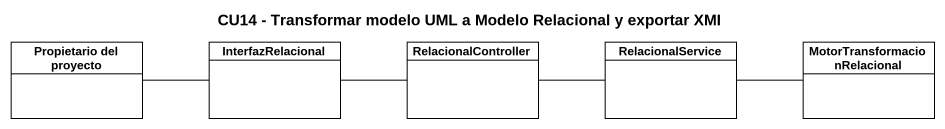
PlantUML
@startuml
title CU14 - Transformar modelo UML a Modelo Relacional y exportar XMI
hide circle
hide empty members
class "Propietario del proyecto" as Propietario_del_proyecto
class InterfazRelacional
class RelacionalController
class RelacionalService
class "MotorTransformacionRelacional" as MotorTransformacionRelaciona
Propietario_del_proyecto -right- InterfazRelacional
InterfazRelacional -right- RelacionalController
RelacionalController -right- RelacionalService
RelacionalService -right- MotorTransformacionRelaciona
@enduml
